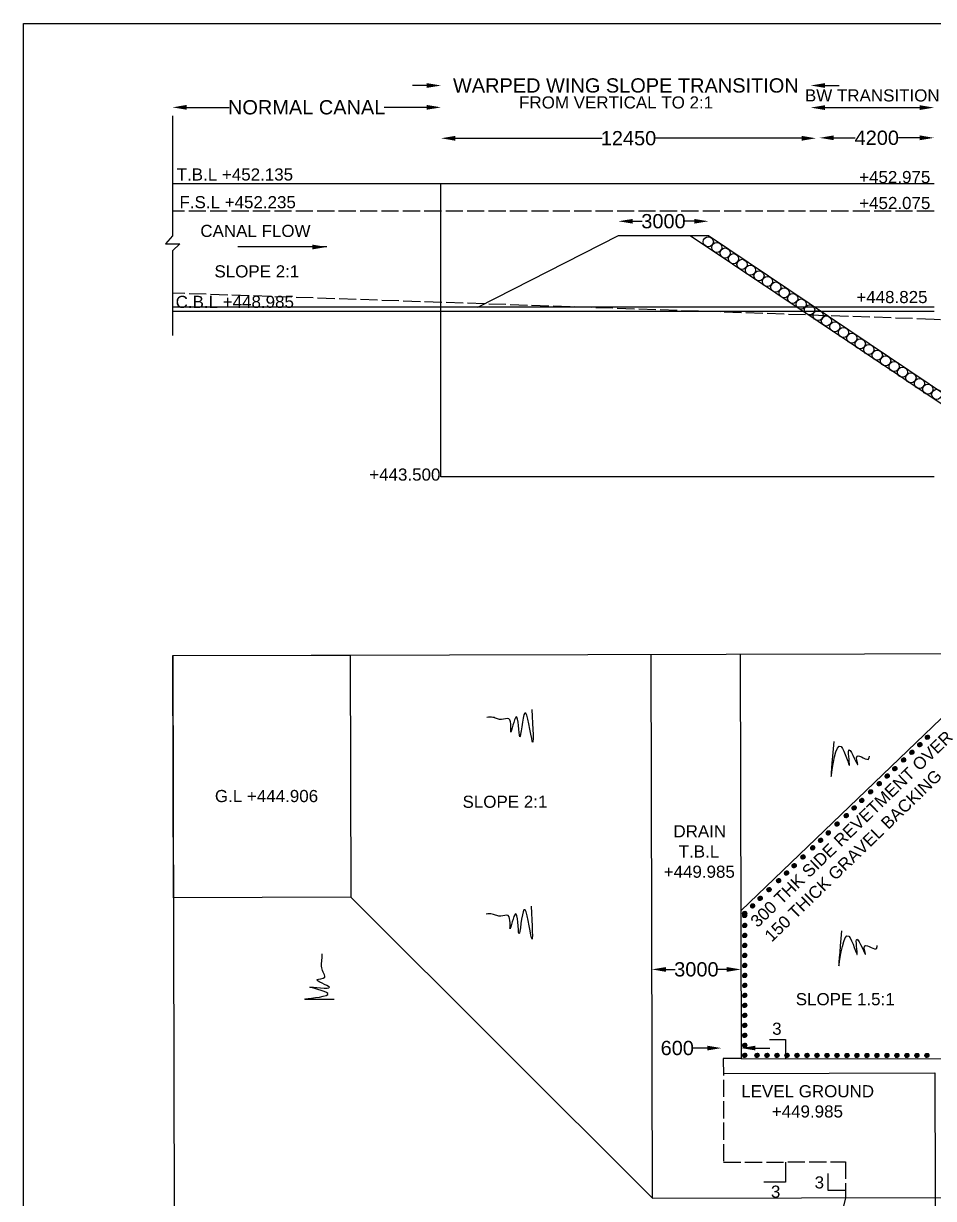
# Model space of a CAD drawing. Header units: millimetres. Extents: x 5124 to 2147772, y 2311 to 45646412.
# Drawn here: x 2080365 to 2093111, y 45629948 to 45646412 of the extents above; entities that cross this region are included whole.
import ezdxf

# ---------------------------------------------------------------- set-up
doc = ezdxf.new("R2010")
doc.units = ezdxf.units.MM
doc.header["$MEASUREMENT"] = 0
doc.linetypes.add('ACAD_ISO02W100', pattern=[15, 12, -3])
for name, color, linetype in [('DIMENSION', 7, 'Continuous'), ('DRAWING', 7, 'Continuous'), ('TEXT', 7, 'Continuous')]:
    doc.layers.add(name, color=color, linetype=linetype)
doc.styles.get("Standard").update_dxf_attribs({"font": 'arial.ttf', "height": 200})
doc.dimstyles.get("Standard").update_dxf_attribs({"dimtxt": 225, "dimasz": 200, "dimexe": 0.18, "dimexo": 0.0625, "dimgap": 0.09, "dimtad": 0, "dimdec": 0, "dimzin": 0, "dimdsep": 46, "dimtxsty": 'Standard', "dimcen": 0.09, "dimse1": 1, "dimse2": 1, "dimadec": 0, "dimazin": 0, "dimtfac": 1, "dimtdec": 0, "dimtofl": 0, "dimtmove": 0, "dimatfit": 3, "dimfxl": 1, "dimtolj": 1, "dimtzin": 0, "dimarcsym": 0})
pattern_1 = [(135, (4360541.56707, 36649.70103), (0.08838834764832, 0.08838834764832), [])]

# ---------------------------------------------------------------- blocks, each defined once
blk = doc.blocks.new('*D77')
at = {"layer": 'Defpoints', "color": 0, "transparency": 16777216}
for p in [(2086213, 45645237), (2082450, 45645019), (2086213, 45644166)]:
    blk.add_point(p, dxfattribs=at)
at = {"layer": 'DIMENSION', "color": 0, "lineweight": -2, "transparency": 16777216}
for p, q in [((2082650, 45645237), (2083245, 45645237)), ((2086013, 45645237), (2085418, 45645237))]:
    blk.add_line(p, q, dxfattribs=at)
at = {"layer": 'DIMENSION', "color": 0, "transparency": 16777216}
for points in [[(2082650, 45645271), (2082650, 45645204), (2082450, 45645237)], [(2086013, 45645271), (2086013, 45645204), (2086213, 45645237)]]:
    blk.add_solid(points, dxfattribs=at)
at = {"layer": 'DIMENSION', "color": 0, "transparency": 16777216, "insert": (2084331, 45645237), "char_height": 200, "attachment_point": 5}
blk.add_mtext('\\A1;NORMAL CANAL ', dxfattribs=at)
blk = doc.blocks.new('*D78')
at = {"layer": 'Defpoints', "color": 0, "transparency": 16777216}
for p in [(2091391, 45645543), (2086213, 45645237), (2091391, 45645234)]:
    blk.add_point(p, dxfattribs=at)
at = {"layer": 'DIMENSION', "color": 0, "lineweight": -2, "transparency": 16777216}
for p, q in [((2086013, 45645543), (2085813, 45645543)), ((2091591, 45645543), (2091791, 45645543))]:
    blk.add_line(p, q, dxfattribs=at)
at = {"layer": 'DIMENSION', "color": 0, "transparency": 16777216}
for points in [[(2086013, 45645577), (2086013, 45645510), (2086213, 45645543)], [(2091591, 45645577), (2091591, 45645510), (2091391, 45645543)]]:
    blk.add_solid(points, dxfattribs=at)
at = {"layer": 'DIMENSION', "color": 0, "transparency": 16777216, "insert": (2088802, 45645543), "char_height": 200, "attachment_point": 5}
blk.add_mtext('\\A1;WARPED WING SLOPE TRANSITION', dxfattribs=at)
blk = doc.blocks.new('*D79')
at = {"layer": 'Defpoints', "color": 0, "transparency": 16777216}
for p in [(2091391, 45645234), (2093119, 45645234), (2093119, 45645228)]:
    blk.add_point(p, dxfattribs=at)
at = {"layer": 'DIMENSION', "color": 0, "lineweight": -2, "transparency": 16777216}
blk.add_line((2091591, 45645234), (2092919, 45645234), dxfattribs=at)
at = {"layer": 'DIMENSION', "color": 0, "transparency": 16777216}
for points in [[(2091591, 45645267), (2091591, 45645200), (2091391, 45645234)], [(2092919, 45645267), (2092919, 45645200), (2093119, 45645234)]]:
    blk.add_solid(points, dxfattribs=at)
blk = doc.blocks.new('*D80')
at = {"layer": 'Defpoints', "color": 0, "transparency": 16777216}
for p in [(2091465, 45644804), (2086213, 45644166), (2091465, 45644166)]:
    blk.add_point(p, dxfattribs=at)
at = {"layer": 'DIMENSION', "color": 0, "lineweight": -2, "transparency": 16777216}
for p, q in [((2086413, 45644804), (2088472, 45644804)), ((2091265, 45644804), (2089205, 45644804))]:
    blk.add_line(p, q, dxfattribs=at)
at = {"layer": 'DIMENSION', "color": 0, "transparency": 16777216}
for points in [[(2086413, 45644837), (2086413, 45644770), (2086213, 45644804)], [(2091265, 45644837), (2091265, 45644770), (2091465, 45644804)]]:
    blk.add_solid(points, dxfattribs=at)
at = {"layer": 'DIMENSION', "color": 0, "transparency": 16777216, "insert": (2088839, 45644804), "char_height": 200, "attachment_point": 5}
blk.add_mtext('\\A1;12450', dxfattribs=at)
blk = doc.blocks.new('*D81')
at = {"layer": 'Defpoints', "color": 0, "transparency": 16777216}
for p in [(2091515, 45644810), (2091515, 45644810), (2093119, 45644310)]:
    blk.add_point(p, dxfattribs=at)
at = {"layer": 'DIMENSION', "color": 0, "lineweight": -2, "transparency": 16777216}
for p, q in [((2091715, 45644810), (2092015, 45644810)), ((2092919, 45644810), (2092620, 45644810))]:
    blk.add_line(p, q, dxfattribs=at)
at = {"layer": 'DIMENSION', "color": 0, "transparency": 16777216}
for points in [[(2091715, 45644844), (2091715, 45644777), (2091515, 45644810)], [(2092919, 45644844), (2092919, 45644777), (2093119, 45644810)]]:
    blk.add_solid(points, dxfattribs=at)
at = {"layer": 'DIMENSION', "color": 0, "transparency": 16777216, "insert": (2092317, 45644810), "char_height": 200, "attachment_point": 5}
blk.add_mtext('\\A1;4200', dxfattribs=at)
blk = doc.blocks.new('*D96')
at = {"layer": 'Defpoints', "color": 0, "transparency": 16777216}
for p in [(2089960, 45643641), (2088698, 45643441), (2089960, 45643441)]:
    blk.add_point(p, dxfattribs=at)
at = {"layer": 'DIMENSION', "color": 0, "lineweight": -2, "transparency": 16777216}
for p, q in [((2088898, 45643641), (2089031, 45643641)), ((2089760, 45643641), (2089628, 45643641))]:
    blk.add_line(p, q, dxfattribs=at)
at = {"layer": 'DIMENSION', "color": 0, "transparency": 16777216}
for points in [[(2088898, 45643674), (2088898, 45643608), (2088698, 45643641)], [(2089760, 45643674), (2089760, 45643608), (2089960, 45643641)]]:
    blk.add_solid(points, dxfattribs=at)
at = {"layer": 'DIMENSION', "color": 0, "transparency": 16777216, "insert": (2089329, 45643641), "char_height": 200, "attachment_point": 5}
blk.add_mtext('\\A1;3000', dxfattribs=at)
blk = doc.blocks.new('*D156')
at = {"layer": 'Defpoints', "color": 0, "transparency": 16777216}
for p in [(2089166, 45633155), (2090414, 45633158), (2090414, 45633158)]:
    blk.add_point(p, dxfattribs=at)
at = {"layer": 'DIMENSION', "color": 0, "lineweight": -2, "transparency": 16777216}
for p, q in [((2089366, 45633158), (2089492, 45633158)), ((2090214, 45633158), (2090088, 45633158))]:
    blk.add_line(p, q, dxfattribs=at)
at = {"layer": 'DIMENSION', "color": 0, "transparency": 16777216}
for points in [[(2089366, 45633191), (2089366, 45633124), (2089166, 45633158)], [(2090214, 45633191), (2090214, 45633124), (2090414, 45633158)]]:
    blk.add_solid(points, dxfattribs=at)
at = {"layer": 'DIMENSION', "color": 0, "transparency": 16777216, "insert": (2089790, 45633158), "char_height": 200, "attachment_point": 5}
blk.add_mtext('\\A1;3000', dxfattribs=at)
blk = doc.blocks.new('*D157')
at = {"layer": 'Defpoints', "color": 0, "transparency": 16777216}
for p in [(2090143, 45632056), (2090143, 45631912), (2090417, 45631912)]:
    blk.add_point(p, dxfattribs=at)
at = {"layer": 'DIMENSION', "color": 0, "lineweight": -2, "transparency": 16777216}
for p, q in [((2089943, 45632056), (2089743, 45632056)), ((2090617, 45632056), (2090817, 45632056))]:
    blk.add_line(p, q, dxfattribs=at)
at = {"layer": 'DIMENSION', "color": 0, "transparency": 16777216}
for points in [[(2089943, 45632089), (2089943, 45632023), (2090143, 45632056)], [(2090617, 45632089), (2090617, 45632023), (2090417, 45632056)]]:
    blk.add_solid(points, dxfattribs=at)
at = {"layer": 'DIMENSION', "color": 0, "transparency": 16777216, "insert": (2089522, 45632056), "char_height": 200, "attachment_point": 5}
blk.add_mtext('\\A1;600', dxfattribs=at)

msp = doc.modelspace()

# ---------------------------------------------------------------- hatches: boundary and pattern name
at = {"layer": 'DRAWING'}
h = msp.add_hatch(dxfattribs=at)
h.set_pattern_fill('ANSI31', color=256, style=0)
h.set_pattern_definition([(135, (4362993.31773, 41003.82146), (0.08838834764832, 0.08838834764832), [])])
h.paths.add_polyline_path([(2092947.9, 45636307.3, -0.3543924), (2092925.4, 45636279.5), (2092913.6, 45636279.5, -0.3543924), (2092891, 45636307.3, -1)])
h = msp.add_hatch(dxfattribs=at)
h.set_pattern_fill('ANSI31', color=256, style=0)
h.set_pattern_definition([(135, (4363100.17377, 41107.50844), (0.08838834764832, 0.08838834764832), [])])
h.paths.add_polyline_path([(2093054.8, 45636411, -0.3543924), (2093032.2, 45636383.2), (2093020.4, 45636383.2, -0.3543924), (2092997.9, 45636411, -1)])
h = msp.add_hatch(dxfattribs=at)
h.set_pattern_fill('ANSI31', color=256, style=0)
h.set_pattern_definition([(135, (4362882.39038, 40897.08521), (0.08838834764832, 0.08838834764832), [])])
h.paths.add_polyline_path([(2092837, 45636200.6, -0.3543924), (2092814.4, 45636172.8), (2092802.7, 45636172.8, -0.3543924), (2092780.1, 45636200.6, -1)])
h = msp.add_hatch(dxfattribs=at)
h.set_pattern_fill('ANSI31', color=256, style=0)
h.set_pattern_definition([(135, (4362643.62536, 40667.42834), (0.08838834764832, 0.08838834764832), [])])
h.paths.add_polyline_path([(2092598.2, 45635971, -0.3543924), (2092575.7, 45635943.1), (2092563.9, 45635943.1, -0.3543924), (2092541.3, 45635971, -1)])
h = msp.add_hatch(dxfattribs=at)
h.set_pattern_fill('ANSI31', color=256, style=0)
h.set_pattern_definition([(135, (4362766.98297, 40789.81141), (0.08838834764832, 0.08838834764832), [])])
h.paths.add_polyline_path([(2092721.6, 45636093.3, -0.3543924), (2092699, 45636065.5), (2092687.3, 45636065.5, -0.3543924), (2092664.7, 45636093.3, -1)])
h = msp.add_hatch(dxfattribs=at)
h.set_pattern_fill('ANSI31', color=256, style=0)
h.set_pattern_definition([(135, (4362536.76932, 40563.74136), (0.08838834764832, 0.08838834764832), [])])
h.paths.add_polyline_path([(2092491.4, 45635867.3, -0.3543924), (2092468.8, 45635839.4), (2092457, 45635839.4, -0.3543924), (2092434.5, 45635867.3, -1)])
h = msp.add_hatch(dxfattribs=at)
h.set_pattern_fill('ANSI31', color=256, style=0)
h.set_pattern_definition([(135, (4362303.5652, 40343.10973), (0.08838834764832, 0.08838834764832), [])])
h.paths.add_polyline_path([(2092258.2, 45635646.6, -0.3543924), (2092235.6, 45635618.8), (2092223.8, 45635618.8, -0.3543924), (2092201.3, 45635646.6, -1)])
h = msp.add_hatch(dxfattribs=at)
h.set_pattern_fill('ANSI31', color=256, style=0)
h.set_pattern_definition([(135, (4362425.84196, 40457.00511), (0.08838834764832, 0.08838834764832), [])])
h.paths.add_polyline_path([(2092380.4, 45635760.5, -0.3543924), (2092357.9, 45635732.7), (2092346.1, 45635732.7, -0.3543924), (2092323.6, 45635760.5, -1)])
h = msp.add_hatch(dxfattribs=at)
h.set_pattern_fill('ANSI31', color=256, style=0)
h.set_pattern_definition([(135, (4362180.20758, 40220.72667), (0.08838834764832, 0.08838834764832), [])])
h.paths.add_polyline_path([(2092134.8, 45635524.2, -0.3543924), (2092112.3, 45635496.4), (2092100.5, 45635496.4, -0.3543924), (2092077.9, 45635524.2, -1)])
h = msp.add_hatch(dxfattribs=at)
h.set_pattern_fill('ANSI31', color=256, style=0)
h.set_pattern_definition([(135, (4361962.42419, 40010.30343), (0.08838834764832, 0.08838834764832), [])])
h.paths.add_polyline_path([(2091917, 45635313.8, -0.3543924), (2091894.5, 45635286), (2091882.7, 45635286, -0.3543924), (2091860.1, 45635313.8, -1)])
h = msp.add_hatch(dxfattribs=at)
h.set_pattern_fill('ANSI31', color=256, style=0)
h.set_pattern_definition([(135, (4362073.35154, 40117.03969), (0.08838834764832, 0.08838834764832), [])])
h.paths.add_polyline_path([(2092028, 45635420.6, -0.3543924), (2092005.4, 45635392.7), (2091993.6, 45635392.7, -0.3543924), (2091971.1, 45635420.6, -1)])
h = msp.add_hatch(dxfattribs=at)
h.set_pattern_fill('ANSI31', color=256, style=0)
h.set_pattern_definition([(135, (4361834.23625, 39890.71011), (0.08838834764832, 0.08838834764832), [])])
h.paths.add_polyline_path([(2091788.8, 45635194.2, -0.3543924), (2091766.3, 45635166.4), (2091754.5, 45635166.4, -0.3543924), (2091732, 45635194.2, -1)])
h = msp.add_hatch(dxfattribs=at)
h.set_pattern_fill('ANSI31', color=256, style=0)
h.set_pattern_definition([(135, (4361710.87864, 39768.32704), (0.08838834764832, 0.08838834764832), [])])
h.paths.add_polyline_path([(2091665.5, 45635071.8, -0.3543924), (2091642.9, 45635044), (2091631.2, 45635044, -0.3543924), (2091608.6, 45635071.8, -1)])
h = msp.add_hatch(dxfattribs=at)
h.set_pattern_fill('ANSI31', color=256, style=0)
h.set_pattern_definition([(135, (4361493.09525, 39557.90381), (0.08838834764832, 0.08838834764832), [])])
h.paths.add_polyline_path([(2091447.7, 45634861.4, -0.3543924), (2091425.1, 45634833.6), (2091413.4, 45634833.6, -0.3543924), (2091390.8, 45634861.4, -1)])
h = msp.add_hatch(dxfattribs=at)
h.set_pattern_fill('ANSI31', color=256, style=0)
h.set_pattern_definition([(135, (4361604.0226, 39664.64006), (0.08838834764832, 0.08838834764832), [])])
h.paths.add_polyline_path([(2091558.6, 45634968.2, -0.3543924), (2091536.1, 45634940.3), (2091524.3, 45634940.3, -0.3543924), (2091501.7, 45634968.2, -1)])
h = msp.add_hatch(dxfattribs=at)
h.set_pattern_fill('ANSI31', color=256, style=0)
h.set_pattern_definition([(135, (4361357.07558, 39430.76127), (0.08838834764832, 0.08838834764832), [])])
h.paths.add_polyline_path([(2091311.7, 45634734.3, -0.3543924), (2091289.1, 45634706.5), (2091277.4, 45634706.5, -0.3543924), (2091254.8, 45634734.3, -1)])
h = msp.add_hatch(dxfattribs=at)
h.set_pattern_fill('ANSI31', color=256, style=0)
h.set_pattern_definition([(135, (4361126.86193, 39204.69122), (0.08838834764832, 0.08838834764832), [])])
h.paths.add_polyline_path([(2091081.5, 45634508.2, -0.3543924), (2091058.9, 45634480.4), (2091047.1, 45634480.4, -0.3543924), (2091024.6, 45634508.2, -1)])
h = msp.add_hatch(dxfattribs=at)
h.set_pattern_fill('ANSI31', color=256, style=0)
h.set_pattern_definition([(135, (4361233.71797, 39308.3782), (0.08838834764832, 0.08838834764832), [])])
h.paths.add_polyline_path([(2091188.3, 45634611.9, -0.3543924), (2091165.8, 45634584.1), (2091154, 45634584.1, -0.3543924), (2091131.4, 45634611.9, -1)])
h = msp.add_hatch(dxfattribs=at)
h.set_pattern_fill('ANSI31', color=256, style=0)
h.set_pattern_definition([(135, (4361015.93458, 39097.95497), (0.08838834764832, 0.08838834764832), [])])
h.paths.add_polyline_path([(2090970.5, 45634401.5, -0.3543924), (2090948, 45634373.7), (2090936.2, 45634373.7, -0.3543924), (2090913.7, 45634401.5, -1)])
h = msp.add_hatch(dxfattribs=at)
h.set_pattern_fill('ANSI31', color=256, style=0)
h.set_pattern_definition([(135, (4360881.08799, 38971.94319), (0.08838834764832, 0.08838834764832), [])])
h.paths.add_polyline_path([(2090835.7, 45634275.5, -0.3543924), (2090813.1, 45634247.6), (2090801.4, 45634247.6, -0.3543924), (2090778.8, 45634275.5, -1)])
h = msp.add_hatch(dxfattribs=at)
h.set_pattern_fill('ANSI31', color=256, style=0)
h.set_pattern_definition([(135, (4360650.87434, 38745.87314), (0.08838834764832, 0.08838834764832), [])])
h.paths.add_polyline_path([(2090605.5, 45634049.4, -0.3543924), (2090582.9, 45634021.6), (2090571.2, 45634021.6, -0.3543924), (2090548.6, 45634049.4, -1)])
h = msp.add_hatch(dxfattribs=at)
h.set_pattern_fill('ANSI31', color=256, style=0)
h.set_pattern_definition([(135, (4360757.73038, 38849.56012), (0.08838834764832, 0.08838834764832), [])])
h.paths.add_polyline_path([(2090712.3, 45634153.1, -0.3543924), (2090689.8, 45634125.3), (2090678, 45634125.3, -0.3543924), (2090655.5, 45634153.1, -1)])
h = msp.add_hatch(dxfattribs=at)
h.set_pattern_fill('ANSI31', color=256, style=0)
h.set_pattern_definition([(135, (4360539.94699, 38639.13689), (0.08838834764832, 0.08838834764832), [])])
h.paths.add_polyline_path([(2090494.6, 45633942.7, -0.3543924), (2090472, 45633914.8), (2090460.2, 45633914.8, -0.3543924), (2090437.7, 45633942.7, -1)])
h = msp.add_hatch(dxfattribs=at)
h.set_pattern_fill('ANSI31', color=256, style=0)
h.set_pattern_definition([(135, (4360541.56707, 38609.70103), (0.08838834764832, 0.08838834764832), [])])
h.paths.add_polyline_path([(2090496.2, 45633913.2, -0.3543924), (2090473.6, 45633885.4), (2090461.8, 45633885.4, -0.3543924), (2090439.3, 45633913.2, -1)])
h = msp.add_hatch(dxfattribs=at)
h.set_pattern_fill('ANSI31', color=256, style=0)
h.set_pattern_definition([(135, (4360541.56707, 38469.70103), (0.08838834764832, 0.08838834764832), [])])
h.paths.add_polyline_path([(2090496.2, 45633773.2, -0.3543924), (2090473.6, 45633745.4), (2090461.8, 45633745.4, -0.3543924), (2090439.3, 45633773.2, -1)])
h = msp.add_hatch(dxfattribs=at)
h.set_pattern_fill('ANSI31', color=256, style=0)
h.set_pattern_definition([(135, (4360541.56707, 38329.70103), (0.08838834764832, 0.08838834764832), [])])
h.paths.add_polyline_path([(2090496.2, 45633633.2, -0.3543924), (2090473.6, 45633605.4), (2090461.8, 45633605.4, -0.3543924), (2090439.3, 45633633.2, -1)])
h = msp.add_hatch(dxfattribs=at)
h.set_pattern_fill('ANSI31', color=256, style=0)
h.set_pattern_definition([(135, (4360541.56707, 38189.70103), (0.08838834764832, 0.08838834764832), [])])
h.paths.add_polyline_path([(2090496.2, 45633493.2, -0.3543924), (2090473.6, 45633465.4), (2090461.8, 45633465.4, -0.3543924), (2090439.3, 45633493.2, -1)])
h = msp.add_hatch(dxfattribs=at)
h.set_pattern_fill('ANSI31', color=256, style=0)
h.set_pattern_definition([(135, (4360541.56707, 38049.70103), (0.08838834764832, 0.08838834764832), [])])
h.paths.add_polyline_path([(2090496.2, 45633353.2, -0.3543924), (2090473.6, 45633325.4), (2090461.8, 45633325.4, -0.3543924), (2090439.3, 45633353.2, -1)])
h = msp.add_hatch(dxfattribs=at)
h.set_pattern_fill('ANSI31', color=256, style=0)
h.set_pattern_definition([(135, (4360541.56707, 37909.70103), (0.08838834764832, 0.08838834764832), [])])
h.paths.add_polyline_path([(2090496.2, 45633213.2, -0.3543924), (2090473.6, 45633185.4), (2090461.8, 45633185.4, -0.3543924), (2090439.3, 45633213.2, -1)])
h = msp.add_hatch(dxfattribs=at)
h.set_pattern_fill('ANSI31', color=256, style=0)
h.set_pattern_definition([(135, (4360541.56707, 37769.70103), (0.08838834764832, 0.08838834764832), [])])
h.paths.add_polyline_path([(2090496.2, 45633073.2, -0.3543924), (2090473.6, 45633045.4), (2090461.8, 45633045.4, -0.3543924), (2090439.3, 45633073.2, -1)])
h = msp.add_hatch(dxfattribs=at)
h.set_pattern_fill('ANSI31', color=256, style=0)
h.set_pattern_definition([(135, (4360541.56707, 37629.70103), (0.08838834764832, 0.08838834764832), [])])
h.paths.add_polyline_path([(2090496.2, 45632933.2, -0.3543924), (2090473.6, 45632905.4), (2090461.8, 45632905.4, -0.3543924), (2090439.3, 45632933.2, -1)])
h = msp.add_hatch(dxfattribs=at)
h.set_pattern_fill('ANSI31', color=256, style=0)
h.set_pattern_definition([(135, (4360541.56707, 37489.70103), (0.08838834764832, 0.08838834764832), [])])
h.paths.add_polyline_path([(2090496.2, 45632793.2, -0.3543924), (2090473.6, 45632765.4), (2090461.8, 45632765.4, -0.3543924), (2090439.3, 45632793.2, -1)])
h = msp.add_hatch(dxfattribs=at)
h.set_pattern_fill('ANSI31', color=256, style=0)
h.set_pattern_definition([(135, (4360541.56707, 37349.70103), (0.08838834764832, 0.08838834764832), [])])
h.paths.add_polyline_path([(2090496.2, 45632653.2, -0.3543924), (2090473.6, 45632625.4), (2090461.8, 45632625.4, -0.3543924), (2090439.3, 45632653.2, -1)])
h = msp.add_hatch(dxfattribs=at)
h.set_pattern_fill('ANSI31', color=256, style=0)
h.set_pattern_definition([(135, (4360541.56707, 37209.70103), (0.08838834764832, 0.08838834764832), [])])
h.paths.add_polyline_path([(2090496.2, 45632513.2, -0.3543924), (2090473.6, 45632485.4), (2090461.8, 45632485.4, -0.3543924), (2090439.3, 45632513.2, -1)])
h = msp.add_hatch(dxfattribs=at)
h.set_pattern_fill('ANSI31', color=256, style=0)
h.set_pattern_definition([(135, (4360541.56707, 37069.70103), (0.08838834764832, 0.08838834764832), [])])
h.paths.add_polyline_path([(2090496.2, 45632373.2, -0.3543924), (2090473.6, 45632345.4), (2090461.8, 45632345.4, -0.3543924), (2090439.3, 45632373.2, -1)])
h = msp.add_hatch(dxfattribs=at)
h.set_pattern_fill('ANSI31', color=256, style=0)
h.set_pattern_definition([(135, (4360541.56707, 36929.70103), (0.08838834764832, 0.08838834764832), [])])
h.paths.add_polyline_path([(2090496.2, 45632233.2, -0.3543924), (2090473.6, 45632205.4), (2090461.8, 45632205.4, -0.3543924), (2090439.3, 45632233.2, -1)])
h = msp.add_hatch(dxfattribs=at)
h.set_pattern_fill('ANSI31', color=256, style=0)
h.set_pattern_definition([(135, (4360541.56707, 36789.70103), (0.08838834764832, 0.08838834764832), [])])
h.paths.add_polyline_path([(2090496.2, 45632093.2, -0.3543924), (2090473.6, 45632065.4), (2090461.8, 45632065.4, -0.3543924), (2090439.3, 45632093.2, -1)])
h = msp.add_hatch(dxfattribs=at)
h.set_pattern_fill('ANSI31', color=256, style=0)
h.set_pattern_definition(pattern_1)
h.paths.add_polyline_path([(2090496.2, 45631953.2, -0.3543924), (2090473.6, 45631925.4), (2090461.8, 45631925.4, -0.3543924), (2090439.3, 45631953.2, -1)])
h = msp.add_hatch(dxfattribs=at)
h.set_pattern_fill('ANSI31', color=256, style=0)
h.set_pattern_definition(pattern_1)
h.paths.add_polyline_path([(2090496.2, 45631953.2, -0.3543924), (2090473.6, 45631925.4), (2090461.8, 45631925.4, -0.3543924), (2090439.3, 45631953.2, -1)])
h = msp.add_hatch(dxfattribs=at)
h.set_pattern_fill('ANSI31', color=256, style=0)
h.set_pattern_definition([(135, (4360713.21163, 36649.62564), (0.08838834764832, 0.08838834764832), [])])
h.paths.add_polyline_path([(2090667.8, 45631953.1, -0.3543924), (2090645.3, 45631925.3), (2090633.5, 45631925.3, -0.3543924), (2090610.9, 45631953.1, -1)])
h = msp.add_hatch(dxfattribs=at)
h.set_pattern_fill('ANSI31', color=256, style=0)
h.set_pattern_definition([(135, (4360853.21163, 36649.62564), (0.08838834764832, 0.08838834764832), [])])
h.paths.add_polyline_path([(2090807.8, 45631953.1, -0.3543924), (2090785.3, 45631925.3), (2090773.5, 45631925.3, -0.3543924), (2090750.9, 45631953.1, -1)])
h = msp.add_hatch(dxfattribs=at)
h.set_pattern_fill('ANSI31', color=256, style=0)
h.set_pattern_definition([(135, (4360993.21163, 36649.62564), (0.08838834764832, 0.08838834764832), [])])
h.paths.add_polyline_path([(2090947.8, 45631953.1, -0.3543924), (2090925.3, 45631925.3), (2090913.5, 45631925.3, -0.3543924), (2090890.9, 45631953.1, -1)])
h = msp.add_hatch(dxfattribs=at)
h.set_pattern_fill('ANSI31', color=256, style=0)
h.set_pattern_definition([(135, (4361133.21163, 36649.62564), (0.08838834764832, 0.08838834764832), [])])
h.paths.add_polyline_path([(2091087.8, 45631953.1, -0.3543924), (2091065.3, 45631925.3), (2091053.5, 45631925.3, -0.3543924), (2091030.9, 45631953.1, -1)])
h = msp.add_hatch(dxfattribs=at)
h.set_pattern_fill('ANSI31', color=256, style=0)
h.set_pattern_definition([(135, (4361273.21163, 36649.62564), (0.08838834764832, 0.08838834764832), [])])
h.paths.add_polyline_path([(2091227.8, 45631953.1, -0.3543924), (2091205.3, 45631925.3), (2091193.5, 45631925.3, -0.3543924), (2091170.9, 45631953.1, -1)])
h = msp.add_hatch(dxfattribs=at)
h.set_pattern_fill('ANSI31', color=256, style=0)
h.set_pattern_definition([(135, (4361413.21163, 36649.62564), (0.08838834764832, 0.08838834764832), [])])
h.paths.add_polyline_path([(2091367.8, 45631953.1, -0.3543924), (2091345.3, 45631925.3), (2091333.5, 45631925.3, -0.3543924), (2091310.9, 45631953.1, -1)])
h = msp.add_hatch(dxfattribs=at)
h.set_pattern_fill('ANSI31', color=256, style=0)
h.set_pattern_definition([(135, (4361553.21163, 36649.62564), (0.08838834764832, 0.08838834764832), [])])
h.paths.add_polyline_path([(2091507.8, 45631953.1, -0.3543924), (2091485.3, 45631925.3), (2091473.5, 45631925.3, -0.3543924), (2091450.9, 45631953.1, -1)])
h = msp.add_hatch(dxfattribs=at)
h.set_pattern_fill('ANSI31', color=256, style=0)
h.set_pattern_definition([(135, (4361693.21163, 36649.62564), (0.08838834764832, 0.08838834764832), [])])
h.paths.add_polyline_path([(2091647.8, 45631953.1, -0.3543924), (2091625.3, 45631925.3), (2091613.5, 45631925.3, -0.3543924), (2091590.9, 45631953.1, -1)])
h = msp.add_hatch(dxfattribs=at)
h.set_pattern_fill('ANSI31', color=256, style=0)
h.set_pattern_definition([(135, (4361833.21163, 36649.62564), (0.08838834764832, 0.08838834764832), [])])
h.paths.add_polyline_path([(2091787.8, 45631953.1, -0.3543924), (2091765.3, 45631925.3), (2091753.5, 45631925.3, -0.3543924), (2091730.9, 45631953.1, -1)])
h = msp.add_hatch(dxfattribs=at)
h.set_pattern_fill('ANSI31', color=256, style=0)
h.set_pattern_definition([(135, (4361973.21163, 36649.62564), (0.08838834764832, 0.08838834764832), [])])
h.paths.add_polyline_path([(2091927.8, 45631953.1, -0.3543924), (2091905.3, 45631925.3), (2091893.5, 45631925.3, -0.3543924), (2091870.9, 45631953.1, -1)])
h = msp.add_hatch(dxfattribs=at)
h.set_pattern_fill('ANSI31', color=256, style=0)
h.set_pattern_definition([(135, (4362113.21163, 36649.62564), (0.08838834764832, 0.08838834764832), [])])
h.paths.add_polyline_path([(2092067.8, 45631953.1, -0.3543924), (2092045.3, 45631925.3), (2092033.5, 45631925.3, -0.3543924), (2092010.9, 45631953.1, -1)])
h = msp.add_hatch(dxfattribs=at)
h.set_pattern_fill('ANSI31', color=256, style=0)
h.set_pattern_definition([(135, (4362253.21163, 36649.62564), (0.08838834764832, 0.08838834764832), [])])
h.paths.add_polyline_path([(2092207.8, 45631953.1, -0.3543924), (2092185.3, 45631925.3), (2092173.5, 45631925.3, -0.3543924), (2092150.9, 45631953.1, -1)])
h = msp.add_hatch(dxfattribs=at)
h.set_pattern_fill('ANSI31', color=256, style=0)
h.set_pattern_definition([(135, (4362393.21163, 36649.62564), (0.08838834764832, 0.08838834764832), [])])
h.paths.add_polyline_path([(2092347.8, 45631953.1, -0.3543924), (2092325.3, 45631925.3), (2092313.5, 45631925.3, -0.3543924), (2092290.9, 45631953.1, -1)])
h = msp.add_hatch(dxfattribs=at)
h.set_pattern_fill('ANSI31', color=256, style=0)
h.set_pattern_definition([(135, (4362533.21163, 36649.62564), (0.08838834764832, 0.08838834764832), [])])
h.paths.add_polyline_path([(2092487.8, 45631953.1, -0.3543924), (2092465.3, 45631925.3), (2092453.5, 45631925.3, -0.3543924), (2092430.9, 45631953.1, -1)])
h = msp.add_hatch(dxfattribs=at)
h.set_pattern_fill('ANSI31', color=256, style=0)
h.set_pattern_definition([(135, (4362673.21163, 36649.62564), (0.08838834764832, 0.08838834764832), [])])
h.paths.add_polyline_path([(2092627.8, 45631953.1, -0.3543924), (2092605.3, 45631925.3), (2092593.5, 45631925.3, -0.3543924), (2092570.9, 45631953.1, -1)])
h = msp.add_hatch(dxfattribs=at)
h.set_pattern_fill('ANSI31', color=256, style=0)
h.set_pattern_definition([(135, (4362813.21163, 36649.62564), (0.08838834764832, 0.08838834764832), [])])
h.paths.add_polyline_path([(2092767.8, 45631953.1, -0.3543924), (2092745.3, 45631925.3), (2092733.5, 45631925.3, -0.3543924), (2092710.9, 45631953.1, -1)])
h = msp.add_hatch(dxfattribs=at)
h.set_pattern_fill('ANSI31', color=256, style=0)
h.set_pattern_definition([(135, (4362953.21163, 36649.62564), (0.08838834764832, 0.08838834764832), [])])
h.paths.add_polyline_path([(2092907.8, 45631953.1, -0.3543924), (2092885.3, 45631925.3), (2092873.5, 45631925.3, -0.3543924), (2092850.9, 45631953.1, -1)])
h = msp.add_hatch(dxfattribs=at)
h.set_pattern_fill('ANSI31', color=256, style=0)
h.set_pattern_definition([(135, (4363093.21163, 36649.62564), (0.08838834764832, 0.08838834764832), [])])
h.paths.add_polyline_path([(2093047.8, 45631953.1, -0.3543924), (2093025.3, 45631925.3), (2093013.5, 45631925.3, -0.3543924), (2092990.9, 45631953.1, -1)])

# ---------------------------------------------------------------- linework, layer by layer
at = {"layer": 'DIMENSION'}
msp.add_lwpolyline([(2147752.8, 45588230.2), (2080364.7, 45588230.2), (2080364.7, 45646412.2), (2147752.8, 45646412.2)], close=True, dxfattribs=at)
for points in [[(2090813.2, 45632178.1), (2091037.3, 45632178.1), (2091036.4, 45631910)], [(2091040, 45630459.6), (2091040, 45630178.5), (2090736.8, 45630178.5)], [(2091629.9, 45630297), (2091629.9, 45630063.1), (2091880, 45630063.7)]]:
    msp.add_lwpolyline(points, dxfattribs=at)
for points in [[(2087485.4, 45636799.4), (2087491.5, 45636355.4), (2087384.9, 45636750.7), (2087314.9, 45636419.3), (2087266.2, 45636696), (2087190.1, 45636483.1), (2087162.7, 45636668.6), (2087062.2, 45636659.5), (2087004.4, 45636668.6), (2086940.5, 45636689.9), (2086855.2, 45636689.9)], [(2091714.7, 45636352), (2091680.8, 45635880.1), (2091817.2, 45636280.7), (2091934.8, 45636021.5), (2091930.9, 45636237), (2092049.5, 45636028.3), (2092040.8, 45636144.8), (2092207.9, 45636111.8), (2092211.8, 45636134.1), (2092214.7, 45636146.7)], [(2087475.2, 45634042.4), (2087481.3, 45633598.5), (2087374.7, 45633993.8), (2087304.7, 45633662.3), (2087256, 45633939), (2087179.9, 45633726.2), (2087152.5, 45633911.7), (2087052, 45633902.5), (2086994.2, 45633911.7), (2086930.2, 45633933), (2086845, 45633933)], [(2091823.4, 45633696.4), (2091789.4, 45633224.5), (2091925.9, 45633625.1), (2092043.5, 45633365.9), (2092039.6, 45633581.4), (2092158.2, 45633372.7), (2092149.4, 45633489.2), (2092316.6, 45633456.2), (2092320.5, 45633478.5), (2092323.4, 45633491.2)], [(2084714.1, 45632738.7), (2084320.7, 45632744.6), (2084628.3, 45632821.4), (2084376.9, 45632910), (2084649, 45632907.1), (2084477.4, 45633016.4), (2084583.9, 45633048.9), (2084563.2, 45633119.8), (2084539.6, 45633202.5), (2084545.5, 45633294.1), (2084548.4, 45633376.8)]]:
    msp.add_spline(points, degree=3, dxfattribs=at)
at = {"layer": 'DRAWING'}
for points in [[(2082450.1, 45645118.7), (2082450.1, 45643439), (2082355.6, 45643325.9), (2082555, 45643325.9), (2082450.1, 45643228.3), (2082450.1, 45642039.7)], [(2093119.2, 45644166.3), (2082450.1, 45644166.3)], [(2093119.2, 45640062.2), (2086212.7, 45640062.2), (2086212.7, 45644166.3)], [(2086729.8, 45642436.9), (2088698.4, 45643441.1), (2089960.4, 45643441.1), (2093337.6, 45641173.2), (2109629.1, 45641173.2)], [(2089702.2, 45643441.1), (2093288.9, 45641040.6), (2109629.1, 45641040.6)], [(2093119.2, 45642436.9), (2082450.1, 45642436.9)], [(2093119.2, 45642375.4), (2082450.1, 45642375.4)], [(2082456.1, 45637556.4), (2136714.4, 45637687.7), (2136804.3, 45600563.3), (2082545.9, 45600432)], [(2082456.1, 45637556.4), (2082545.9, 45600432)], [(2084949.6, 45634169.3), (2089173.9, 45629951.4), (2089155.4, 45637572.7)], [(2090403.4, 45637575.7), (2090417.1, 45631912), (2093345.5, 45631902.9)], [(2090412.1, 45633980), (2093333.7, 45636787)], [(2090417.1, 45631912), (2090167.2, 45631911.4)], [(2090167.7, 45631700.8), (2093128.2, 45631707.9), (2093171.6, 45616651.3)], [(2089173.9, 45629951.4), (2093350.2, 45629961.5)]]:
    msp.add_lwpolyline(points, dxfattribs=at)
at = {"layer": 'DRAWING', "linetype": 'ACAD_ISO02W100', "ltscale": 20}
for points in [[(2093119.2, 45643783.1), (2082450.1, 45643783.1)], [(2124054.5, 45642040.5), (2114023.6, 45640978), (2109629.1, 45640209.6), (2103380.5, 45641461.2), (2093119.2, 45642266.6), (2082450.1, 45642634)], [(2090167.2, 45631911.4), (2090170.7, 45630457.5), (2091879, 45630461.7), (2091880.2, 45629957.9), (2091266.4, 45627500.5)]]:
    msp.add_lwpolyline(points, dxfattribs=at)
at = {"layer": 'DRAWING'}
msp.add_lwpolyline([(2082456.1, 45637556.4), (2084941.4, 45637562.5), (2084949.6, 45634169.3), (2082464.3, 45634163.2)], close=True, dxfattribs=at)
for centre, radius in [((2089957.2, 45643354.1), 70.8), ((2090075.6, 45643274.6), 70.8), ((2090192.5, 45643196.1), 70.8), ((2090310.7, 45643116.8), 70.8), ((2090429.2, 45643037.1), 70.8), ((2090548.7, 45642956.9), 70.8), ((2090667, 45642877.4), 70.8), ((2090785.3, 45642798), 70.8), ((2090902.4, 45642719.4), 70.8), ((2091021.3, 45642639.6), 70.8), ((2091139.1, 45642560.5), 70.8), ((2091256.9, 45642481.3), 70.8), ((2091376.6, 45642400.9), 70.8), ((2091495.6, 45642321), 70.8), ((2091610.6, 45642243.8), 70.8), ((2091730.8, 45642163.1), 70.8), ((2091850.1, 45642083), 70.8), ((2091968.7, 45642003.4), 70.8), ((2092085.9, 45641924.6), 70.8), ((2092205.4, 45641844.4), 70.8), ((2092324.2, 45641764.6), 70.8), ((2092440.9, 45641686.3), 70.8), ((2092559.7, 45641606.5), 70.8), ((2092678.2, 45641526.9), 70.8), ((2092795.6, 45641448.1), 70.8), ((2092913.9, 45641368.6), 70.8), ((2093032.6, 45641288.9), 70.8), ((2093156.1, 45641215.9), 70.8), ((2092919.5, 45636307.3), 28.4), ((2093026.3, 45636411), 28.4), ((2092808.6, 45636200.6), 28.4), ((2092569.8, 45635971), 28.4), ((2092693.1, 45636093.3), 28.4), ((2092462.9, 45635867.3), 28.4), ((2092229.7, 45635646.6), 28.4), ((2092352, 45635760.5), 28.4), ((2092106.4, 45635524.2), 28.4), ((2091888.6, 45635313.8), 28.4), ((2091999.5, 45635420.6), 28.4), ((2091760.4, 45635194.2), 28.4), ((2091637, 45635071.8), 28.4), ((2091419.3, 45634861.4), 28.4), ((2091530.2, 45634968.2), 28.4), ((2091283.2, 45634734.3), 28.4), ((2091053, 45634508.2), 28.4), ((2091159.9, 45634611.9), 28.4), ((2090942.1, 45634401.5), 28.4), ((2090807.3, 45634275.5), 28.4), ((2090577, 45634049.4), 28.4), ((2090683.9, 45634153.1), 28.4), ((2090466.1, 45633942.7), 28.4), ((2090467.7, 45633913.2), 28.4), ((2090467.7, 45633773.2), 28.4), ((2090467.7, 45633633.2), 28.4), ((2090467.7, 45633493.2), 28.4), ((2090467.7, 45633353.2), 28.4), ((2090467.7, 45633213.2), 28.4), ((2090467.7, 45633073.2), 28.4), ((2090467.7, 45632933.2), 28.4), ((2090467.7, 45632793.2), 28.4), ((2090467.7, 45632653.2), 28.4), ((2090467.7, 45632513.2), 28.4), ((2090467.7, 45632373.2), 28.4), ((2090467.7, 45632233.2), 28.4), ((2090467.7, 45632093.2), 28.4), ((2090467.7, 45631953.2), 28.4), ((2090467.7, 45631953.2), 28.4), ((2090639.4, 45631953.1), 28.4), ((2090779.4, 45631953.1), 28.4), ((2090919.4, 45631953.1), 28.4), ((2091059.4, 45631953.1), 28.4), ((2091199.4, 45631953.1), 28.4), ((2091339.4, 45631953.1), 28.4), ((2091479.4, 45631953.1), 28.4), ((2091619.4, 45631953.1), 28.4), ((2091759.4, 45631953.1), 28.4), ((2091899.4, 45631953.1), 28.4), ((2092039.4, 45631953.1), 28.4), ((2092179.4, 45631953.1), 28.4), ((2092319.4, 45631953.1), 28.4), ((2092459.4, 45631953.1), 28.4), ((2092599.4, 45631953.1), 28.4), ((2092739.4, 45631953.1), 28.4), ((2092879.4, 45631953.1), 28.4), ((2093019.4, 45631953.1), 28.4)]:
    msp.add_circle(centre, radius, dxfattribs=at)

# ---------------------------------------------------------------- texts
at = {"layer": 'TEXT', "char_height": 170, "attachment_point": 1}
for s, insert, width in [('\\pi374.35;FROM VERTICAL TO 2:1', (2086932.1, 45645391.2), 3404.001), ('BW TRANSITION', (2091310.8, 45645489.5), 1868.917), ('\\pi3.6331;T.B.L +452.135', (2082506.9, 45644381.9), 1622.846), ('\\pi0.85; +452.975', (2092003.2, 45644345.5), 1055.329), ('\\pi10.591;F.S.L +452.235', (2082538.7, 45643993.7), 1622.846), ('\\pi0.85; +452.075', (2092003.5, 45643982), 1055.329), ('\\pi46.713;CANAL FLOW\\P\\pi811.42;\\P\\pi244.49;SLOPE 2:1', (2082794.9, 45643591.1), 1622.846), ('\\pi217.07;C.B.L +448.985', (2082278.7, 45642596.7), 2069.903), ('\\pi508.14; +448.825', (2091456.5, 45642664.6), 2069.903), ('\\pi252.55;  +443.500', (2084823, 45640176.9), 1622.846), (' G.L +444.906', (2082979.8, 45635672.6), 1868.917), ('SLOPE 2:1', (2086514.5, 45635592.4), 1868.917), ('\\pi583.91;DRAIN\\P\\pi657.72;T.B.L\\P\\pi447.24;+449.985', (2088884.7, 45635178.9), 1868.917), ('SLOPE 1.5:1', (2091181.8, 45632826.3), 1868.917), ('3', (2090851.6, 45632412.3), 1868.917), ('\\pi19.056;LEVEL GROUND\\P\\pi447.24;+449.985', (2090399, 45631536.2), 1868.917), ('3', (2091446.5, 45630258.6), 1868.917), ('3', (2090834.5, 45630129.1), 1868.917)]:
    msp.add_mtext(s, dxfattribs=dict(at, insert=insert, width=width))
at = {"layer": 'TEXT', "insert": (2090529.4, 45633857.6), "char_height": 170, "width": 3900.123, "attachment_point": 1, "rotation": 44.04439}
msp.add_mtext('300 THK SIDE REVETMENT OVER 150 THICK GRAVEL BACKING', dxfattribs=at)

# ---------------------------------------------------------------- dimensions: what is measured, and where the dimension line sits
at = {"layer": 'DIMENSION'}
for base, p1, p2, text, picture, middle in [((2091390.8, 45645543.4), (2086212.7, 45645237.4), (2091390.8, 45645233.9), 'WARPED WING SLOPE TRANSITION', '*D78', (2088801.7, 45645543.4)), ((2086212.7, 45645237.4), (2082450.1, 45645019), (2086212.7, 45644166.3), 'NORMAL CANAL ', '*D77', (2084331.4, 45645237.4)), ((2093119.2, 45645233.7), (2091390.8, 45645233.9), (2093119.2, 45645228.2), ' ', '*D79', (2092255, 45645233.7)), ((2091464.7, 45644803.5), (2086212.7, 45644166.3), (2091464.7, 45644166.3), '12450', '*D80', (2088838.7, 45644803.5)), ((2091515.1, 45644810.2), (2093119.2, 45644310.2), (2091515.1, 45644810.2), '4200', '*D81', (2092317.2, 45644810.2)), ((2089960.4, 45643640.8), (2088698.4, 45643441.1), (2089960.4, 45643441.1), '3000', '*D96', (2089329.4, 45643640.8)), ((2090414.1, 45633157.7), (2089166.1, 45633154.6), (2090414.1, 45633157.7), '3000', '*D156', (2089790.1, 45633157.7)), ((2090143.3, 45632056.1), (2090417.1, 45631912), (2090143.3, 45631912.2), '600', '*D157', (2089522, 45632056.1))]:
    dim = msp.add_linear_dim(base=base, p1=p1, p2=p2, text=text, dimstyle='Standard', dxfattribs=at)
    dim.commit()
    dim.dimension.update_dxf_attribs({"geometry": picture, "text_midpoint": middle})

# ---------------------------------------------------------------- leaders
msp.add_leader([(2084612.5, 45643280.7), (2083366.5, 45643280.7)], dimstyle='Standard', override={"dimgap": 0.09, "dimtad": 0}, dxfattribs=at)

doc.saveas('drawing.dxf')
